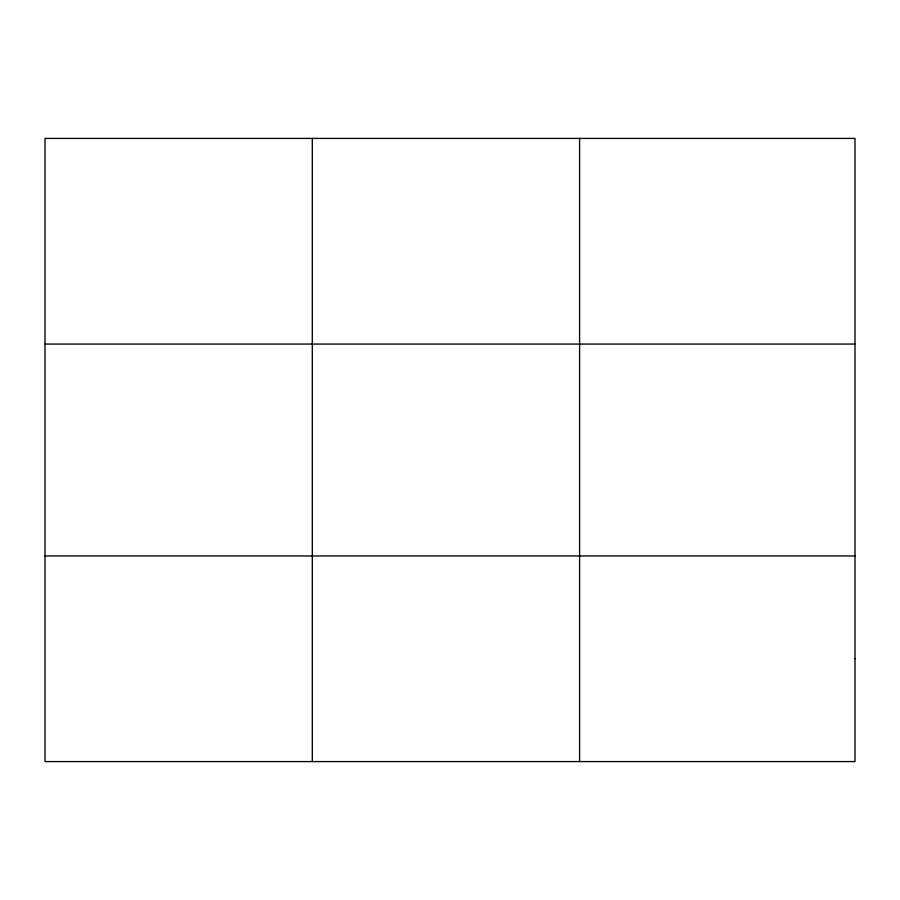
<?xml version="1.0" encoding="UTF-8"?>
<svg xmlns="http://www.w3.org/2000/svg" width="900" height="900" viewBox="0 0 900 900"><rect width="100%" height="100%" fill="white"/><g stroke="black" fill="none" stroke-linecap="round" stroke-linejoin="round"><path stroke-width="1.35" d="M312.3 761.58L312.3 138.42M579.6 761.58L579.6 138.42M45 344.059L855 344.059M45 555.941L855 555.941M855 658.755L855 761.58L45 761.58L45 138.42L855 138.42L855 658.755"/></g></svg>
